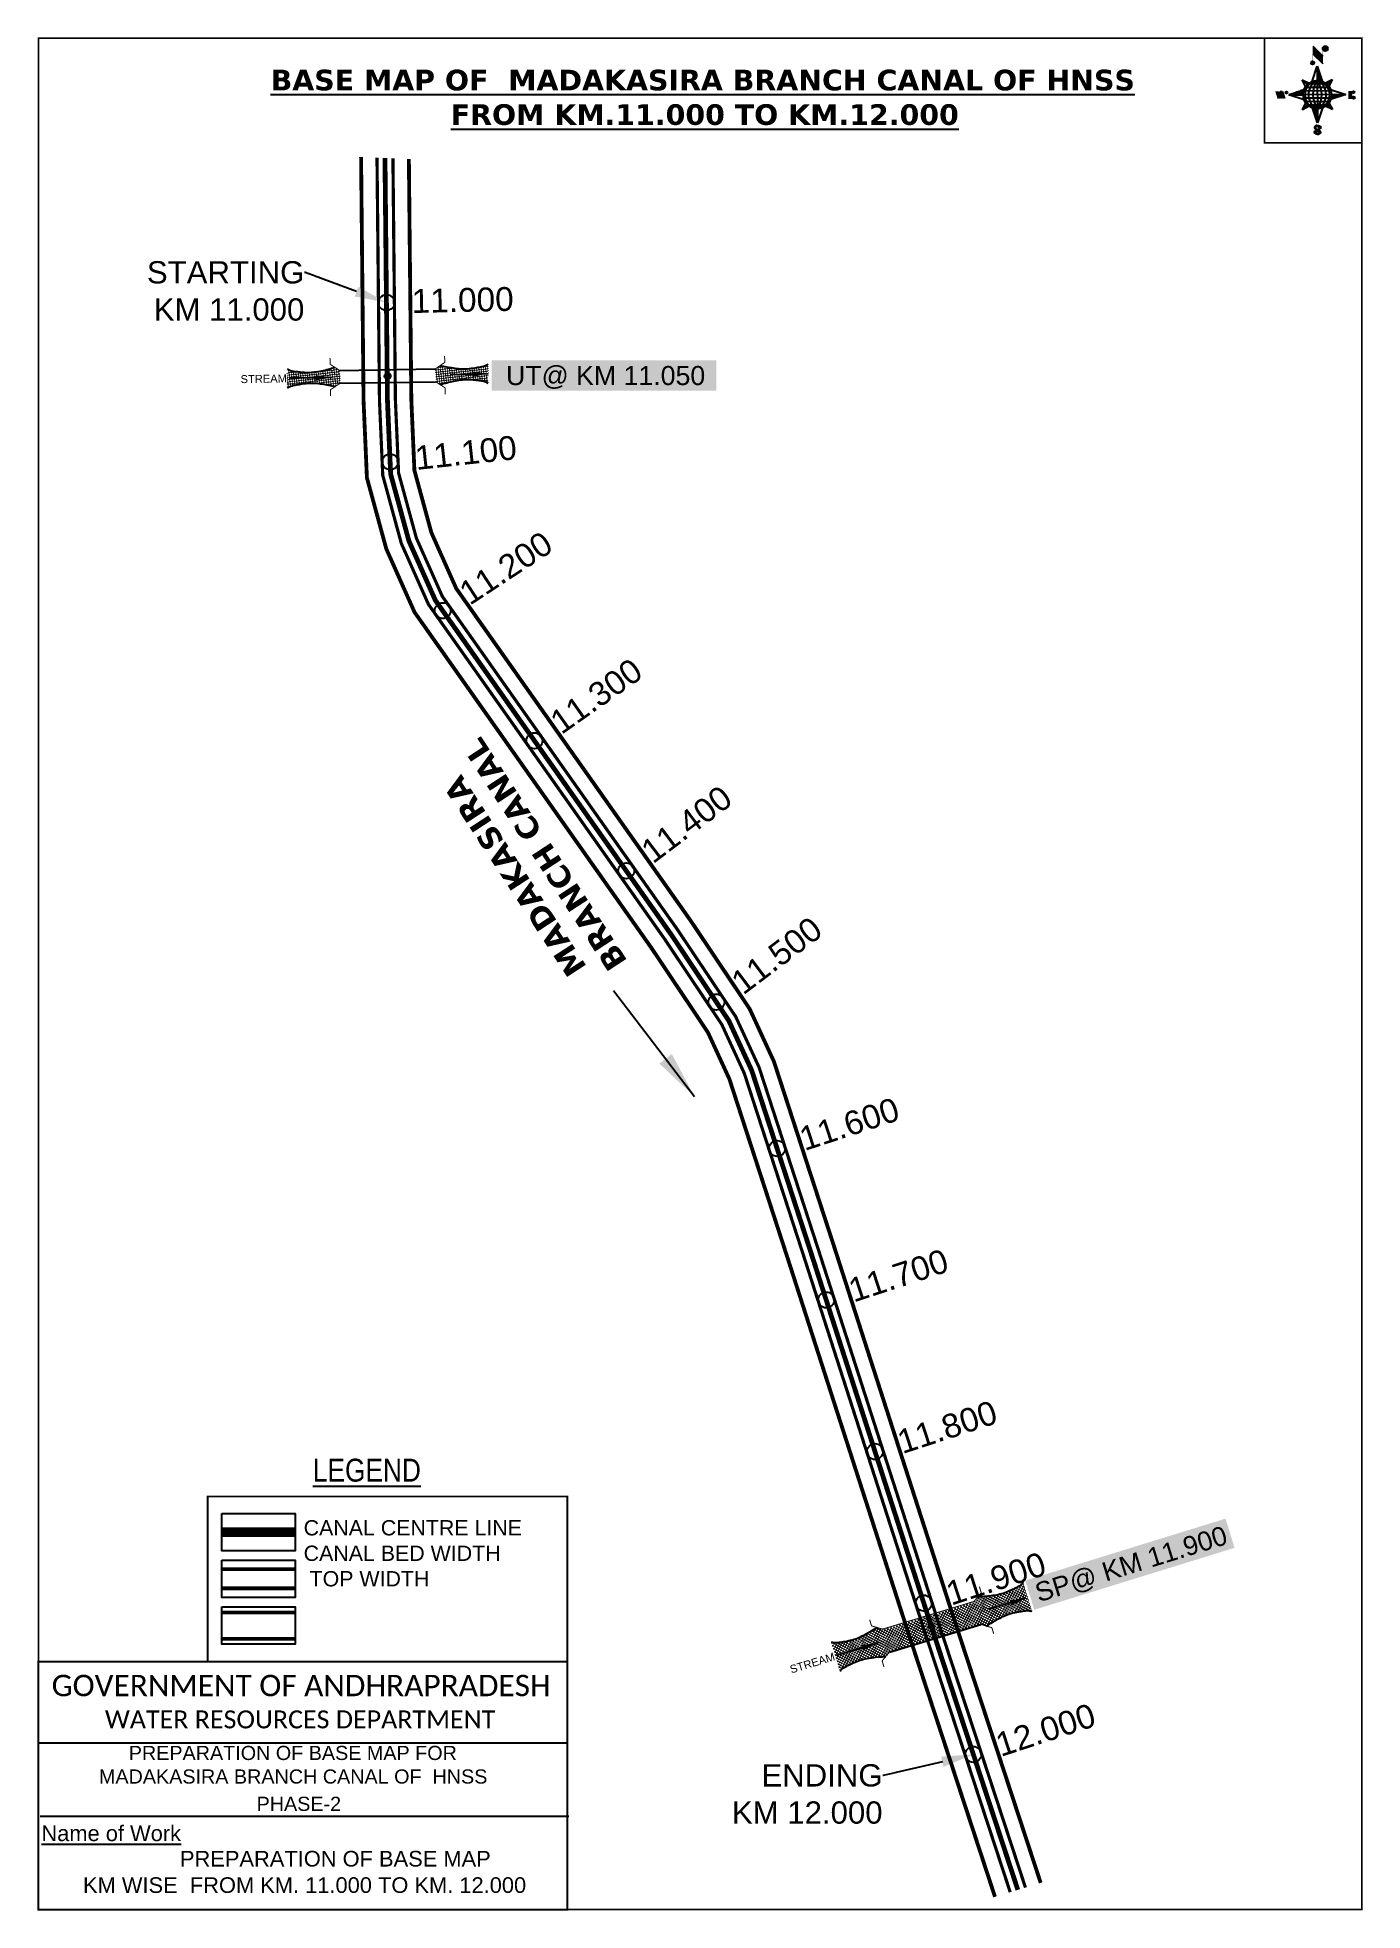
# Model space of a CAD drawing. Header units: inches. Extents: x 778014 to 778847, y 1568608 to 1569784.
import ezdxf
from ezdxf import colors
from ezdxf.entities.mleader import LeaderData, LeaderLine
from ezdxf.enums import TextEntityAlignment as Align
from ezdxf.math import Vec2, Vec3

# ---------------------------------------------------------------- set-up
doc = ezdxf.new("R2010")
doc.units = ezdxf.units.IN
doc.header["$MEASUREMENT"] = 0
doc.header["$PDMODE"] = 32
doc.header["$PDSIZE"] = 10
doc.linetypes.add('HIDDEN2', pattern=[0.1875, 0.125, -0.0625])
for name, color, linetype in [('AQUADUCT', 1, 'Continuous'), ('bord', 1, 'Continuous'), ('CANAL1', 242, 'Continuous'), ('CSMark', 72, 'Continuous'), ('DCBMS', 232, 'Continuous'), ('PAGE', 7, 'Continuous'), ('STRUCTURE', 5, 'Continuous'), ('TEXT', 6, 'Continuous')]:
    doc.layers.add(name, color=color, linetype=linetype)
doc.styles.add('ARIALN', font='ARIALN.TTF')
doc.styles.get("Standard").update_dxf_attribs({"font": 'arial.ttf'})
doc.dimstyles.get("Standard").update_dxf_attribs({"dimtxt": 0.18, "dimasz": 0.18, "dimexe": 0.18, "dimexo": 0.0625, "dimgap": 0.09, "dimtad": 0, "dimtih": 1, "dimtoh": 1, "dimdec": 4, "dimzin": 0, "dimdsep": 46, "dimtxsty": 'Standard', "dimcen": 0.09, "dimadec": 0, "dimazin": 0, "dimtfac": 1, "dimtdec": 4, "dimtofl": 0, "dimtmove": 0, "dimatfit": 3, "dimfxl": 0, "dimtolj": 1, "dimtzin": 0, "dimarcsym": 0})
pattern_1 = [(267.2971131487395, (-8720374.9383359, 50637915.13839893), (10.53672553373347, -0.4974314379093613), [])]
pattern_2 = [(357.2971131487395, (-8720374.9383359, 50637915.13839893), (0.4974314379093601, 10.53672553373348), [])]

# ---------------------------------------------------------------- blocks, each defined once
blk = doc.blocks.new('*X12')
at = {"color": 0, "linetype": 'Continuous'}
for p, q in [((6321.563175437702, 239.2074203663178), (6322.581924588794, 240.2261695174094)), ((6321.571094283617, 239.3921159075293), (6322.524536642279, 240.3455582661906)), ((6321.579013129532, 239.5768114487408), (6322.467148695763, 240.4649470149719)), ((6321.586931975447, 239.7615069899523), (6322.409760749248, 240.5843357637531)), ((6321.594850821361, 239.9462025311638), (6322.352372802732, 240.7037245125344)), ((6321.602769667276, 240.1308980723753), (6322.294984856217, 240.8231132613157)), ((6321.610688513191, 240.3155936135868), (6322.322610836808, 241.0275159372032)), ((6321.618607359106, 240.5002891547983), (6322.339575221931, 241.2212570176224)), ((6321.670405508729, 239.1378737420482), (6322.639312535309, 240.1067807686281)), ((6321.756101028845, 239.046792566867), (6322.694551492757, 239.9852430307802)), ((6321.767025283511, 240.8254837745006), (6322.356539607053, 241.4149980980416)), ((6321.841796548961, 238.9557113916858), (6322.784401525116, 239.8983163678416)), ((6321.927492069076, 238.8646302165046), (6322.874251557474, 239.8113897049031)), ((6322.013187589191, 238.7735490413234), (6322.964101589832, 239.7244630419646)), ((6322.075863133939, 241.3110983202248), (6322.373503992176, 241.6087391784607)), ((6322.098883109306, 238.6824678661422), (6323.053951622191, 239.637536379026)), ((6322.184578629423, 238.591386690961), (6323.143801654548, 239.5506097160875)), ((6322.270274149538, 238.5003055157798), (6323.233651686906, 239.463683053149)), ((6322.405772691616, 238.4590273625623), (6323.316199320379, 239.3694539913255)), ((6322.536564177177, 238.4130421528257), (6323.436926723143, 239.3134046987925)), ((6322.667355662737, 238.3670569430892), (6323.557654125907, 239.2573554062594)), ((6322.798147148297, 238.3210717333527), (6323.67838152867, 239.2013061137264)), ((6322.928938633857, 238.2750865236161), (6323.799108931434, 239.1452568211934)), ((6323.059730119417, 238.2291013138795), (6323.919836334197, 239.0892075286604)), ((6323.190521604977, 238.183116104143), (6324.040563736961, 239.0331582361274)), ((6323.334898284248, 238.1507160881169), (6324.161291139725, 238.9771089435944)), ((6323.500484499982, 238.1395256085544), (6324.282018542488, 238.9210596510615)), ((6323.666070715716, 238.1283351289918), (6324.389078986148, 238.8513433994243)), ((6323.83165693145, 238.1171446494292), (6324.558435473549, 238.8439231915289)), ((6324.097210919775, 238.2059219424567), (6324.727791960951, 238.8365029836336)), ((6324.341779298861, 238.2737136262468), (6324.897148448353, 238.8290827757383)), ((6324.586347677948, 238.341505310037), (6325.066504935754, 238.821662567843)), ((6324.830916057034, 238.4092969938271), (6325.235861423155, 238.8142423599477)), ((6325.075484436121, 238.4770886776172), (6325.405217910557, 238.8068221520524)), ((6325.401209342145, 238.6260368883443), (6325.574574397958, 238.7994019441571))]:
    blk.add_line(p, q, dxfattribs=at)
blk = doc.blocks.new('*X11')
at = {"color": 0, "linetype": 'Continuous'}
for p, q in [((6324.425409812192, 240.3018877878409), (6324.530098087213, 240.4065760628617)), ((6324.560821561592, 240.2605228419445), (6324.762767368324, 240.4624686486762)), ((6324.696233310992, 240.2191578960481), (6324.995436649435, 240.5183612344908)), ((6324.831645060392, 240.1777929501517), (6325.228105930546, 240.5742538203053)), ((6324.967056809793, 240.1364280042552), (6325.451206401633, 240.6205775960956)), ((6325.102468559193, 240.0950630583588), (6325.626700194168, 240.619294693334)), ((6325.231508829004, 240.0473266328736), (6325.802193986703, 240.6180117905725)), ((6325.335045025791, 239.9740861343645), (6325.976788801136, 240.6158299097086)), ((6325.438581222579, 239.9008456358553), (6326.100204563527, 240.5624689768027)), ((6325.542117419366, 239.8276051373462), (6326.223620325917, 240.5091080438968)), ((6325.645653616154, 239.754364638837), (6326.347036088308, 240.455747110991)), ((6325.749189812941, 239.6811241403279), (6326.470451850699, 240.4023861780851)), ((6325.852726009729, 239.6078836418188), (6326.593867613089, 240.3490252451792)), ((6325.951486090436, 239.5298670272285), (6326.71728337548, 240.2956643122733)), ((6326.036566250415, 239.4381704919113), (6326.840699137871, 240.2423033793674)), ((6326.121646410395, 239.346473956594), (6326.964114900262, 240.1889424464615)), ((6326.206726570374, 239.2547774212767), (6327.055858370612, 240.1039092215148)), ((6326.291806730354, 239.1630808859595), (6327.135785134496, 240.0070592901021)), ((6326.376886890333, 239.0713843506422), (6327.21571189838, 239.9102093586895)), ((6326.461967050313, 238.9796878153249), (6327.295638662264, 239.8133594272769)), ((6326.547047210292, 238.8879912800077), (6327.375565426148, 239.7165094958642)), ((6326.632127370272, 238.7962947446904), (6327.455492190032, 239.6196595644516)), ((6326.717207530251, 238.7045982093731), (6327.535418953916, 239.5228096330389)), ((6326.788410008449, 236.4777036487165), (6327.354219516036, 237.0435131563033)), ((6326.792225928501, 238.6028399123283), (6327.6153457178, 239.4259597016263)), ((6326.838137672734, 238.4719749612643), (6327.695272481684, 239.3291097702136)), ((6326.884049416966, 238.3411100102004), (6327.775199245568, 239.2322598388009)), ((6326.916746160023, 236.7828164955863), (6327.582476853365, 237.4485471889285)), ((6326.9299611612, 238.2102450591364), (6327.853734496604, 239.1340183945408)), ((6326.975872905432, 238.0793801080725), (6327.849127438164, 238.952634640804)), ((6327.003134980726, 237.9298654880686), (6327.844520379724, 238.7712508870673)), ((6327.012515933215, 237.7624697452613), (6327.839913321284, 238.5898671333306)), ((6327.021896885704, 237.5950740024541), (6327.835306262844, 238.4084833795939)), ((6327.031277838193, 237.4276782596467), (6327.830699204404, 238.2270996258572)), ((6327.040658790683, 237.2602825168395), (6327.826092145964, 238.0457158721205)), ((6327.045082311595, 237.087929342456), (6327.810734190693, 237.8535812215537))]:
    blk.add_line(p, q, dxfattribs=at)
blk = doc.blocks.new('H')
at = {"layer": 'bord', "extrusion": (0.0004278845142637609, 0.00479197890903182, 0.9999884268595202)}
h = blk.add_hatch(dxfattribs=at)
h.set_pattern_fill('LINE', color=8, scale=84.38768555040302, angle=-2.702886851260515, style=0)
h.set_pattern_definition(pattern_2)
h.paths.add_polyline_path([(-492.4668010775931, 785.5898788240738, -0.090992046448718), (-447.9625593584497, 775.2324968557805), (-486.4976985411486, 912.0312741750386)])
h = blk.add_hatch(dxfattribs=at)
h.set_pattern_fill('LINE', color=8, scale=84.38768555040302, angle=-92.70288685126052, style=0)
h.set_pattern_definition(pattern_1)
h.paths.add_polyline_path([(-624.8772989658173, 665.1175860036165, -0.09099204644210665), (-614.5199170010164, 709.6218277204316), (-751.3186943142209, 671.0866885515861)])
h = blk.add_hatch(dxfattribs=at)
h.set_pattern_fill('LINE', color=8, scale=84.38768555040302, angle=-2.702886851260515, style=0)
h.set_pattern_definition(pattern_2)
h.paths.add_polyline_path([(-504.4050061509479, 532.7070881242398, -0.090992046448718), (-548.909247870557, 543.064470092766), (-510.3741086877417, 406.2656927765347)])
h = blk.add_hatch(dxfattribs=at)
h.set_pattern_fill('LINE', color=8, scale=84.38768555040302, angle=-92.70288685126052, style=0)
h.set_pattern_definition(pattern_1)
h.paths.add_polyline_path([(-245.5531129193259, 647.210278397426), (-371.9945082624909, 653.17938094493, -0.09099204644878103), (-382.3518902289215, 608.6751392250881)])
at = {"layer": 'bord', "extrusion": (0.0004278845142637604, 0.00479197890903182, 0.9999884268595203)}
for p, q in [((-519.3860571105615, 1020.408509141766, -1216.824464901347), (-434.678793075087, 927.3084467682056, -1216.414571548796)), ((-516.2384251924814, 1087.08582315594, -1217.145331720205), (-431.5311611755169, 993.9857607749291, -1216.735438367611)), ((-538.2690597721958, 773.6536562892143, -1215.633927328097), (-487.0181812191731, 906.212239655666, -1216.291082326422)), ((-487.0181812191731, 906.212239655666, -1216.291082326422), (-492.9870239489828, 779.7722960542887, -1215.682623766277)), ((-487.0181812191731, 906.212239655666, -1216.291082326422), (-448.4827650671941, 769.4150330077391, -1215.652034309381)), ((-864.6667208376457, 700.9117660832126, -1215.145683569252), (-846.8602190883248, 637.7003116968554, -1214.850391321915)), ((-846.885899517627, 700.0723706756253, -1215.149269383754), (-829.079397758178, 636.8609162860084, -1214.853977136408)), ((-829.1050781964441, 699.2329752675723, -1215.152855198257), (-811.2985764592304, 636.0215208844747, -1214.857562950931)), ((-829.1050781964441, 699.2329752675723, -1215.152855198257), (-811.3242568973801, 698.393579858588, -1215.156441012743)), ((-811.3242568973801, 698.393579858588, -1215.156441012743), (-793.5177551378147, 635.1821254740935, -1214.861148765422)), ((-751.8386587080895, 665.2704204607289, -1215.023166955395), (-615.0399729244527, 703.8051171880215, -1215.266361263119)), ((-626.736305744329, 793.7732813858893, -1215.692487060367), (-566.811349663476, 760.1895317081362, -1215.557193835181)), ((-626.736305744329, 793.7732813858893, -1215.692487060367), (-584.1428260545363, 746.9596384149045, -1215.486379775655)), ((-598.946746484784, 730.9517588270828, -1215.4033350249), (-626.736305744329, 793.7732813858893, -1215.692487060367)), ((-421.3357812265749, 753.3219341966324, -1215.586531535218), (-358.5136001041974, 781.1110481221694, -1215.746578873753)), ((-358.5136001041974, 781.1110481221694, -1215.746578873753), (-405.3276889660046, 738.5181495659053, -1215.522440984547)), ((-358.5136001041974, 781.1110481221694, -1215.746578873753), (-392.0976094479556, 721.1868434431963, -1215.445049781629)), ((-378.6332729603746, 692.6448510554619, -1215.314036820931), (-246.0730746499612, 641.3942844460253, -1215.12516345687)), ((-213.4791469212505, 669.2951450282708, -1215.272811938016), (-216.710715676134, 600.8397693103179, -1214.943388670676)), ((-751.8386587080895, 665.2704204607289, -1215.023166955395), (-625.3972626964678, 659.3013864478562, -1215.048666080719)), ((-619.2784603905748, 614.0198538512923, -1214.834293591338), (-751.8386587080895, 665.2704204607289, -1215.023166955395)), ((-639.398133254319, 525.5536567845847, -1214.401751538512), (-605.8141239105607, 585.4778614635579, -1214.703280630637)), ((-639.398133254319, 525.5536567845847, -1214.401751538512), (-592.5840443923953, 568.1465553403832, -1214.625889427719)), ((-576.5759521321743, 553.3427707091905, -1214.561798877043), (-639.398133254319, 525.5536567845847, -1214.401751538512)), ((-510.8935521394596, 400.4524652508553, -1213.857248085843), (-549.4289682914387, 537.2496718976181, -1214.496296102879)), ((-459.6426735860878, 533.0110486173071, -1214.514403084168), (-510.8935521394596, 400.4524652508553, -1213.857248085843)), ((-504.9247094094171, 526.8924088519998, -1214.465706645989), (-510.8935521394596, 400.4524652508553, -1213.857248085843)), ((-371.1754276144202, 512.8914235194679, -1214.455843351893), (-431.1003836950404, 546.475173198618, -1214.591136577086)), ((-371.1754276144202, 512.8914235194679, -1214.455843351893), (-413.7689073036308, 559.7050664918497, -1214.661950636613)), ((-398.9649868734996, 575.7129460782744, -1214.74499538736), (-371.1754276144202, 512.8914235194679, -1214.455843351893)), ((-246.0730746499612, 641.3942844460253, -1215.12516345687), (-382.8717604242847, 602.859587718267, -1214.881969149149)), ((-372.5144706616993, 647.363318458898, -1215.099664331546), (-246.0730746499612, 641.3942844460253, -1215.12516345687)), ((-197.1518122339039, 599.9164343632292, -1214.947333066632), (-193.9202434780891, 668.3718100786209, -1215.276756333961))]:
    blk.add_line(p, q, dxfattribs=at)
at = {"layer": 'bord', "color": 8, "linetype": 'ByBlock', "extrusion": (0.0004278845142637604, 0.00479197890903182, 0.9999884268595203)}
for p, q in [((-375.037429585529, 679.1629559395369, -1215.250969739694), (-619.8901498829364, 690.7217333998997, -1215.201589898729)), ((-386.4701403837535, 711.3830894059502, -1215.400477790083), (-605.4730712235323, 721.7215742594562, -1215.35631111762)), ((-410.8462962137419, 744.2142448802479, -1215.547375515144), (-578.1125475389999, 752.110393114388, -1215.51364266185)), ((-492.9872379411827, 779.772306161467, -1215.682623723144), (-504.9247094094171, 526.8924088519998, -1214.465706645989)), ((-372.5145726100891, 647.3634304928128, -1215.099664824794), (-625.3973747401615, 659.3012845208868, -1215.048665544341)), ((-378.0217974673142, 615.9429816137999, -1214.946740470406), (-622.87451776542, 627.5017590741627, -1214.897360629442)), ((-392.4388761268347, 584.9431407540105, -1214.792019251512), (-611.441806967312, 595.2816256079823, -1214.747852579053)), ((-419.7993998112506, 554.5543218990788, -1214.634687707282), (-587.06565113744, 562.4504701336846, -1214.600954853988))]:
    blk.add_line(p, q, dxfattribs=at)
at = {"layer": 'bord', "extrusion": (0.0004278845142637604, 0.00479197890903182, 0.9999884268595203)}
for points, const_width, elevation in [([(-522.0131121619479, 959.550775259228), (-515.7175743466119, 1092.906934415961)], 1.60540055982536, -1212.142843617219), ([(-434.158262363472, 933.1277235058805), (-427.8627245295095, 1066.483882669366)], 1.60540055982536, -1212.142843617219), ([(-870.0736340994383, 707.00824508073), (-846.3658724653925, 705.889038352192)], 0.6421602239301444, -1212.142843617219), ([(-828.5594987093612, 642.676858191162), (-820.953748198869, 677.9586989512691)], 0.6421602239301444, -1212.142843617223), ([(-792.9978562549747, 640.9980480956772), (-781.589230506466, 693.9208092413096)], 0.6421602239301444, -1212.142843617218), ([(-222.7385766651839, 675.5731321041832), (-173.8413183107752, 673.2647682324088)], 0.7063762463231584, -1212.142843617221), ([(-828.5594987093612, 642.6768581911618), (-855.2307305332708, 643.935965762368)], 0.6421602239301444, -1212.142843617219), ([(-810.7786774830411, 641.8374531447001), (-784.1074456587239, 640.5783455765209)], 0.6421602239301444, -1212.142843617222), ([(-177.0730277270245, 604.8086065300355), (-225.9702860934822, 607.1169704015771)], 0.7063762463231584, -1212.142843617222), ([(-194.785239975681, 644.8497587676384), (-185.0057882997701, 644.3880859934699)], 0.7063762463231584, -1212.14284361722)]:
    blk.add_lwpolyline(points, dxfattribs=dict(at, const_width=const_width, elevation=elevation))
for points, const_width, elevation in [([(-413.6616245851993, 1073.140134249887, 1), (-397.6117714248124, 1057.729118476532, 1)], 22.25077962579039, -1212.14284361722), ([(-530.3419430367337, 949.5474510251247, 1), (-519.6420409089901, 939.2734405104861, 1)], 14.83385308386026, -1212.142843617223), ([(-775.9087905502321, 696.5833098740303, 1), (-769.4888492682775, 690.418903565154, 1)], 8.900311850316152, -1212.142843617216), ([(-180.1423226412179, 617.9784816729323, 1), (-173.0803872516442, 611.1976347345654, 1)], 9.790343035347762, -1212.142843617219), ([(-177.8339587833615, 666.8757400336997, 1), (-170.7720233739972, 660.0948930920731, 1)], 9.790343035347762, -1212.142843617223), ([(-489.8397168474219, 361.7280028313068, 1), (-498.0671858660056, 369.1142257457323, 1)], 11.05656073458609, -1212.142843617215), ([(-525.1949096693778, 321.5505605205689, 1), (-533.4223786795214, 328.9367834347616, 1)], 11.05656073458609, -1212.142843617218)]:
    blk.add_lwpolyline(points, format="xyb", close=True, dxfattribs=dict(at, const_width=const_width, elevation=elevation))
for points, elevation in [([(-537.0436544864716, 317.3909783906986), (-530.686771839954, 310.4778530870033), (-519.7848077441001, 306.8033377354246), (-504.8555995545785, 306.8996049665207), (-493.8614930827366, 309.9751672386152), (-486.3299612487816, 317.6739007300386), (-486.5193926708707, 325.7780890813514), (-490.6180678635317, 333.2605072774198), (-493.5031616341619, 336.2254691210802), (-502.816804350885, 340.8534958871466), (-522.4580017436219, 347.2728260433129), (-530.4257294404489, 351.5824209563287), (-533.6858260648524, 354.5525017987891), (-537.4013079778782, 362.629807892173), (-536.9549017110166, 373.3508360361672), (-530.0284934418471, 380.6827556172281), (-520.0052991440441, 384.0716307398478), (-503.5000552259427, 384.2213990291513), (-492.5323047870551, 379.8708521119993), (-487.1463343054379, 373.2710396641844)], -1212.142843617219), ([(-522.4539065143929, 347.5728294925347), (-526.1949835211592, 353.7751140225195), (-527.7518298353394, 360.6227161141025), (-527.9156661629893, 370.6019260344024), (-525.8991041315983, 375.4503632916039), (-521.3202371541029, 381.1640017041664), (-514.5251386848048, 384.3718976443916)], -1212.142843617221), ([(-504.8555995545785, 306.8996049665207), (-499.0047943263154, 312.3708361831504), (-496.9585419834797, 319.3942984564654), (-497.4612851235933, 326.5275708001649), (-501.2415295758961, 335.3559093211365), (-509.2361390522836, 343.1915685721062)], -1212.142843617219)]:
    blk.add_lwpolyline(points, dxfattribs=dict(at, elevation=elevation))
for centre, radius in [((-405.6366979898718, 1065.434626361347, -1212.142843617228), 22.25077962579068), ((-524.9919919744626, 944.4104457636145, -1212.142843617225), 14.83385308386045), ((-772.6988199003781, 693.5011067149355, -1212.142843617225), 8.900311850316273), ((-498.4359036135794, 659.1484834742021, -1212.142843617229), 126.5822129822759), ((-176.6113549475952, 614.5880582008385, -1212.142843617227), 9.7903430353479), ((-174.3029910778062, 663.4853165630027, -1212.142843617225), 9.7903430353479), ((-493.9534513636986, 365.4211142832808, -1212.142843617226), 11.05656073458623), ((-529.3086441806488, 325.2436719765011, -1212.142843617227), 11.05656073458623)]:
    blk.add_circle(centre, radius, dxfattribs=at)
at = {"layer": 'bord', "color": 8, "linetype": 'ByBlock', "extrusion": (0.0004278845142637604, 0.00479197890903182, 0.9999884268595203)}
for centre, radius, start, end in [((-481.5018944916621, 658.3490694805806, -1212.142843617225), 127.7124113124745, 94.925359787212, 259.6690604518324), ((-436.7958279077627, 656.2386032006533, -1212.142843617224), 140.8227119427793, 113.2864437035868, 241.3079765329169), ((-315.8862391595549, 650.5307512261786, -1212.142843617227), 222.3100112361417, 142.5891607921548, 212.0052594442485), ((-560.0761933124097, 662.0583738566748, -1212.142843617224), 140.8227119427793, 293.2864437035868, 61.30797653291689), ((-680.9857820597445, 667.7662258302183, -1212.142843617228), 222.3100112361417, 322.5891607921548, 32.00525944424854), ((-515.3701267285685, 659.9479075753505, -1212.142843617227), 127.7124113124745, 274.925359787212, 79.66906045183244)]:
    blk.add_arc(centre, radius, start, end, dxfattribs=at)
at = {"layer": 'bord', "extrusion": (0.0004278845142637604, 0.00479197890903182, 0.9999884268595203)}
for points in [[(-515.7175743148887, 1092.906934417125, -1212.142843617227), (-431.0104934413977, 999.8058030862261, -1212.142843617227), (-518.8653432401063, 1026.22885483189, -1212.142843617227), (-434.1582623484545, 933.1277235084416, -1212.142843617227)], [(-864.1466936911305, 706.7284433981881, -1212.142843617225), (-846.3658724649268, 705.889038353589, -1212.142843617225), (-846.34031992468, 643.5162632348297, -1212.142843617225), (-828.5594986876497, 642.6768581867381, -1212.142843617225)], [(-828.5850512369768, 705.049633307593, -1212.142843617229), (-810.804230031204, 704.2102282608984, -1212.142843617229), (-810.778677482168, 641.8374531481927, -1212.142843617229), (-792.9978562541016, 640.9980480994025, -1212.142843617229)], [(-193.4002216503151, 674.1881137788835, -1212.142843617225), (-196.6319310673212, 605.7319520774413, -1212.142843617225), (-212.9591249906118, 675.1114593302475, -1212.142843617225), (-216.1908344065701, 606.6552976257785, -1212.142843617225)]]:
    blk.add_solid(points, dxfattribs=at)
at = {"layer": 'bord', "extrusion": (0.0004278845142637604, 0.00479197890903182, 0.9999884268595203), "xscale": 7.977342409717546, "yscale": 7.977342408231451, "zscale": 7.977342408476333, "rotation": 138.0840426661453}
for name, p in [('*X11', (38300.50170925955, -31929.38484708802, -1212.14284361722)), ('*X12', (38314.39702652739, -31950.87734303279, -1212.142843617221))]:
    blk.add_blockref(name, p, dxfattribs=at)
blk = doc.blocks.new('UT')
at = {"layer": 'STRUCTURE'}
h = blk.add_hatch(dxfattribs=at)
h.set_pattern_fill('DASH', color=150, scale=7.999999999999998, angle=-39.62775206685995, style=0)
h.set_pattern_definition([(320.37224793314, (-4370.464045089087, -6260.881149863359), (1.408001531132492, 0.1324072820072919), [0.9999999999999998, -0.9999999999999998])])
h.paths.add_polyline_path([(765162.9675066409, 1700681.885966053), (765165.5706946704, 1700680.616418319), (765167.2115574566, 1700680.268093512), (765169.1204505624, 1700680.006090325), (765172.4158343371, 1700679.627599867), (765176.4119631688, 1700679.345266073), (765179.5041916154, 1700679.470832215), (765183.0623928958, 1700679.941976878), (765187.653863331, 1700680.880728189), (765188.8854408305, 1700681.172290679), (765193.0594222734, 1700682.222896261), (765196.0594222734, 1700680.222896261), (765196.0594222732, 1700672.222896261), (765193.059422273, 1700670.222896261), (765190.5057321201, 1700670.796857346), (765188.1290725247, 1700671.306258218), (765185.4941448105, 1700671.815650651), (765183.6163483107, 1700672.12764564), (765180.9986007552, 1700672.46166047), (765180.3290960666, 1700672.523134715), (765178.4873260654, 1700672.631123998), (765176.6762091704, 1700672.636509361), (765174.5831391418, 1700672.500406373), (765172.534028191, 1700672.254105192), (765170.4159507004, 1700671.954846333), (765168.4528082367, 1700671.66088667), (765166.101004961, 1700671.20675446), (765164.9649718658, 1700670.843101195), (765162.9701249787, 1700669.702226759)])
h.paths.add_polyline_path([(765259.0594222734, 1700682.22289626), (765256.0594222734, 1700680.22289626), (765256.0594222732, 1700672.22289626), (765259.0594222732, 1700670.22289626), (765261.9351070337, 1700670.954361328), (765264.4002490969, 1700671.550062475), (765266.3788792096, 1700671.989210923), (765269.093032495, 1700672.510050664), (765272.6518334274, 1700672.97822495), (765276.0687944656, 1700673.093904169), (765278.5781092133, 1700672.933545554), (765281.1683763347, 1700672.653460775), (765283.8680040132, 1700672.3279393), (765286.4420291914, 1700671.859000532), (765287.9990189318, 1700671.256817373), (765289.1513379057, 1700670.559826468), (765289.1487195679, 1700682.743565763), (765287.5893077053, 1700681.791647122), (765285.7373813264, 1700681.170064355), (765283.0007571635, 1700680.681356852), (765281.1888035367, 1700680.417637402), (765276.6898998322, 1700679.872435108), (765272.6690061819, 1700679.859315587), (765268.7030904231, 1700680.287947755), (765264.817948322, 1700680.971872088), (765261.162969874, 1700681.748857019)])
at = {"layer": 'STRUCTURE', "color": 150, "const_width": 0.6280741461245082}
for points in [[(765190.0594222734, 1700688.222896261), (765190.0594222734, 1700684.222896261), (765196.0594222734, 1700680.222896261), (765256.0594222734, 1700680.22289626), (765262.0594222734, 1700684.22289626), (765262.0594222734, 1700688.22289626)], [(765190.0594222732, 1700664.222896261), (765190.0594222732, 1700668.222896261), (765196.0594222732, 1700672.222896261), (765256.0594222732, 1700672.22289626), (765262.0594222732, 1700668.22289626), (765262.0594222732, 1700664.22289626)]]:
    blk.add_lwpolyline(points, dxfattribs=at)
at = {"layer": 'STRUCTURE', "color": 150}
for points in [[(765196.0594222734, 1700680.222896261), (765256.0594222734, 1700680.22289626)], [(765196.0594222732, 1700672.222896261), (765256.0594222732, 1700672.22289626)], [(765196.0594222732, 1700672.222896261), (765256.0594222732, 1700672.22289626)]]:
    blk.add_lwpolyline(points, dxfattribs=at)
at = {"layer": 'STRUCTURE', "color": 0}
blk.add_circle((765226.0594222733, 1700676.222896261), 1.88981828804203, dxfattribs=at)
at = {"layer": 'STRUCTURE', "color": 150}
for points in [[(765162.9675066409, 1700681.885966053), (765164.358628801, 1700681.068441708), (765167.8770977717, 1700680.169164927), (765171.232134209, 1700679.760402754), (765176.060009073, 1700679.351640581), (765184.7336071001, 1700680.250917361), (765193.0594222735, 1700682.222896261)], [(765289.1487195679, 1700682.743565763), (765287.7814574724, 1700681.886733643), (765284.290041913, 1700680.887563977), (765280.948015412, 1700680.383366718), (765276.1337485436, 1700679.837201234), (765267.4380478043, 1700680.488960477), (765259.0594222734, 1700682.22289626)], [(765162.9701249787, 1700669.702226759), (765164.3373870743, 1700670.559058879), (765167.8288026336, 1700671.558228544), (765171.1708291346, 1700672.062425803), (765175.985096003, 1700672.608591288), (765184.6807967423, 1700671.956832044), (765193.0594222732, 1700670.222896261)], [(765289.1513379057, 1700670.559826468), (765287.7602157457, 1700671.377350814), (765284.2417467749, 1700672.276627594), (765280.8867103376, 1700672.685389768), (765276.0588354736, 1700673.09415194), (765267.3852374465, 1700672.19487516), (765259.0594222731, 1700670.22289626)]]:
    blk.add_spline(points, degree=3, dxfattribs=at)
at = {"layer": 'STRUCTURE', "color": 0}
blk.add_text('STREAM', height=5, dxfattribs=at).set_placement((765148.2464563532, 1700675.806984554), align=Align.MIDDLE_CENTER)
for points in [[(765190.8848369633, 1700675.966282922), (765164.2099887003, 1700675.833849112)], [(765289.2568244911, 1700676.692727373), (765265.4033313843, 1700676.382461722)]]:
    blk.add_leader(points, dimstyle='Standard', override={"dimasz": 10, "dimgap": 0.09, "dimtad": 0}, dxfattribs=at)
blk = doc.blocks.new('SP')
at = {"layer": 'STRUCTURE'}
h = blk.add_hatch(dxfattribs=at)
h.set_pattern_fill('DASH', color=256, scale=8, style=0)
h.set_pattern_definition([(0, (0, 0), (1, 1), [1, -1])])
edge = h.paths.add_edge_path()
edge.add_spline(control_points=[(769825.6998846318, 1706742.149716115), (769825.2538849328, 1706741.843835173), (769823.8040903579, 1706740.84951941), (769820.9116115965, 1706740.271124796), (769817.0237254978, 1706739.724816793), (769811.4058651323, 1706738.909695662), (769803.9999883493, 1706739.727929385), (769798.3893081942, 1706740.999362314), (769795.6105873373, 1706741.629046613)], knot_values=[0, 0, 0, 0, 1.613557225511201, 5.245130249365884, 8.62497580946186, 13.47012412667009, 22.1902159530602, 30.74637742218671, 30.74637742218671, 30.74637742218671, 30.74637742218671], degree=3, periodic=0)
edge.add_line((769795.6105873375, 1706741.629046612), (769792.6105873379, 1706739.629046612))
edge.add_line((769792.6105873379, 1706739.629046612), (769732.6105873376, 1706739.629046612))
edge.add_line((769732.6105873376, 1706739.629046612), (769729.6105873374, 1706741.629046612))
edge.add_spline(control_points=[(769729.6105873374, 1706741.629046612), (769726.8509375289, 1706740.920438928), (769721.2787648587, 1706739.489647107), (769713.899210699, 1706738.460716713), (769708.2604048095, 1706739.11542709), (769704.3585304887, 1706739.550728751), (769701.4507450095, 1706740.04646792), (769699.9732063155, 1706740.999068337), (769699.5186717048, 1706741.292116404)], knot_values=[0, 0, 0, 0, 8.556161469055684, 17.27625329548356, 22.12140161274031, 25.50124717275726, 29.13282019658805, 30.74637742212953, 30.74637742212953, 30.74637742212953, 30.74637742212953], degree=3, periodic=0)
edge.add_line((769699.5186717048, 1706741.292116404), (769699.5186717048, 1706722.106659352))
edge.add_spline(control_points=[(769699.5212900428, 1706722.10837711), (769699.9672897417, 1706722.414258052), (769701.4170843166, 1706723.408573815), (769704.3095630779, 1706723.986968429), (769708.1974491772, 1706724.533276432), (769713.8153095418, 1706725.348397563), (769721.2211863253, 1706724.530163841), (769726.8318664806, 1706723.258730911), (769729.6105873373, 1706722.629046612)], knot_values=[0, 0, 0, 0, 1.613557225511201, 5.245130249365884, 8.62497580946186, 13.47012412667009, 22.1902159530602, 30.74637742218671, 30.74637742218671, 30.74637742218671, 30.74637742218671], degree=3, periodic=0)
edge.add_line((769729.610587337, 1706722.629046612), (769732.6105873372, 1706724.629046612))
edge.add_line((769732.6105873372, 1706724.629046612), (769792.6105873372, 1706724.629046612))
edge.add_line((769792.6105873372, 1706724.629046612), (769795.6105873372, 1706722.629046612))
edge.add_spline(control_points=[(769795.6105873372, 1706722.629046612), (769798.3702371457, 1706723.337654297), (769803.9424098157, 1706724.768446117), (769811.3219639753, 1706725.797376512), (769816.9607698652, 1706725.142666135), (769820.8626441859, 1706724.707364474), (769823.7704296648, 1706724.211625304), (769825.247968359, 1706723.259024888), (769825.7025029698, 1706722.965976821)], knot_values=[0, 0, 0, 0, 8.556161469055684, 17.27625329548356, 22.12140161274031, 25.50124717275726, 29.13282019658805, 30.74637742212953, 30.74637742212953, 30.74637742212953, 30.74637742212953], degree=3, periodic=0)
edge.add_line((769825.7025029698, 1706722.965976821), (769825.6998846318, 1706742.149716115))
h.paths.add_polyline_path([(769764.1611842603, 1706732.129046612, -1), (769761.0599904143, 1706732.129046612, -1)], flags=0)
h.paths.add_polyline_path([(769761.0599904143, 1706732.129046612, 1), (769764.1611842603, 1706732.129046612, 1)], flags=16)
at = {"layer": 'STRUCTURE', "const_width": 0.6280741461245082}
for points in [[(769726.6105873373, 1706747.629046612), (769726.6105873373, 1706743.629046612), (769732.6105873373, 1706739.629046612), (769792.6105873373, 1706739.629046612), (769798.6105873373, 1706743.629046612), (769798.6105873373, 1706747.629046612)], [(769726.6105873373, 1706716.629046612), (769726.6105873373, 1706720.629046612), (769732.6105873373, 1706724.629046612), (769792.6105873373, 1706724.629046612), (769798.6105873373, 1706720.629046612), (769798.6105873373, 1706716.629046612)]]:
    blk.add_lwpolyline(points, dxfattribs=at)
at = {"layer": 'STRUCTURE', "color": 3}
blk.add_lwpolyline([(769732.6105873373, 1706724.629046612), (769792.6105873373, 1706724.629046612)], dxfattribs=at)
blk.add_lwpolyline([(769732.6105873373, 1706724.629046612), (769792.6105873373, 1706724.629046612)], dxfattribs=at)
at = {"layer": 'STRUCTURE', "color": 0}
blk.add_circle((769762.6105873373, 1706732.129046612), 1.550596922985278, dxfattribs=at)
at = {"layer": 'STRUCTURE'}
for points in [[(769699.5186717048, 1706741.292116404), (769700.9097938648, 1706740.474592058), (769704.4282628357, 1706739.575315278), (769707.783299273, 1706739.166553105), (769712.611174137, 1706738.757790932), (769721.284772164, 1706739.657067712), (769729.6105873374, 1706741.629046612)], [(769825.6998846318, 1706742.149716115), (769824.3326225362, 1706741.292883995), (769820.8412069769, 1706740.29371433), (769817.4991804758, 1706739.789517071), (769812.6849136075, 1706739.243351586), (769803.9892128682, 1706739.89511083), (769795.6105873373, 1706741.629046613)], [(769699.5212900428, 1706722.10837711), (769700.8885521383, 1706722.96520923), (769704.3799676977, 1706723.964378895), (769707.7219941987, 1706724.468576154), (769712.536261067, 1706725.014741639), (769721.2319618064, 1706724.362982395), (769729.6105873373, 1706722.629046612)], [(769825.7025029698, 1706722.965976821), (769824.3113808098, 1706723.783501166), (769820.7929118389, 1706724.682777947), (769817.4378754016, 1706725.09154012), (769812.6100005376, 1706725.500302293), (769803.9364025106, 1706724.601025512), (769795.6105873372, 1706722.629046612)]]:
    blk.add_spline(points, degree=3, dxfattribs=at)
at = {"layer": 'STRUCTURE', "color": 0}
blk.add_text('STREAM', height=5, dxfattribs=at).set_placement((769684.2926106098, 1706732.094091512), align=Align.MIDDLE_CENTER)
for points in [[(769727.4360020272, 1706732.129046612), (769700.7611537643, 1706732.129046612)], [(769824.3666876926, 1706732.129046612), (769800.5131945858, 1706732.129046612)]]:
    blk.add_leader(points, dimstyle='Standard', override={"dimasz": 10, "dimgap": 0.09, "dimtad": 0}, dxfattribs=at)

msp = doc.modelspace()

# ---------------------------------------------------------------- linework, layer by layer
at = {"layer": 'CANAL1', "color": 200, "const_width": 2.4}
for points in [[(778217.6665997051, 1569709.003573626), (778219.226858701, 1569555.913324818), (778221.3289061707, 1569507.621616528), (778233.503326846, 1569462.988375826), (778251.2164454694, 1569423.20681961), (778399.9384965562, 1569212.409063565), (778435.4517562272, 1569159.319824611), (778448.9464786621, 1569130.031193174), (778485.8944376056, 1569016.396343411), (778560.9069836244, 1568783.373609926), (778615.7531312787, 1568616.377156939)], [(778247.680810652, 1569707.762089467), (778249.2202083372, 1569556.718720842), (778251.1545968993, 1569512.278750052), (778261.8423649097, 1569473.095799594), (778277.4257561107, 1569438.09735769), (778424.6666085896, 1569229.399043795), (778461.7060481387, 1569174.028298469), (778476.9311574821, 1569140.984075566), (778514.4378168824, 1569025.630921348), (778589.4367386457, 1568792.650510933), (778644.4446057407, 1568625.161651933)]]:
    msp.add_lwpolyline(points, dxfattribs=at)
at = {"layer": 'CANAL1', "color": 5, "ltscale": 5, "const_width": 2}
for points in [[(778227.6713366874, 1569708.589745573), (778229.2246419131, 1569556.181790159), (778231.2708030802, 1569509.173994369), (778242.9496728673, 1569466.357517082), (778259.9528823498, 1569428.170332304), (778408.1812005674, 1569218.072390308), (778444.2031868644, 1569164.22264923), (778458.2747049354, 1569133.682153971), (778495.4088973646, 1569019.474536057), (778570.4169019649, 1568786.465910262), (778625.3169560994, 1568619.305321937)], [(778237.6760736697, 1569708.17591752), (778239.2224251251, 1569556.450255501), (778241.2126999898, 1569510.726372211), (778252.3960188886, 1569469.726658338), (778268.6893192303, 1569433.133844997), (778416.4239045784, 1569223.735717052), (778452.9546175016, 1569169.12547385), (778467.6029312088, 1569137.333114769), (778504.9233571234, 1569022.552728703), (778579.9268203052, 1568789.558210598), (778634.88078092, 1568622.233486935)]]:
    msp.add_lwpolyline(points, dxfattribs=at)
at = {"layer": 'CANAL1', "color": 1, "linetype": 'HIDDEN2', "ltscale": 100, "const_width": 3}
msp.add_lwpolyline([(778232.6737051785, 1569708.382831547), (778234.2235335191, 1569556.31602283), (778236.241751535, 1569509.95018329), (778247.6728458779, 1569468.04208771), (778264.32110079, 1569430.65208865), (778412.3025525729, 1569220.90405368), (778448.578902183, 1569166.67406154), (778462.9388180721, 1569135.50763437), (778500.166127244, 1569021.01363238), (778575.171861135, 1568788.01206043), (778630.0988685096, 1568620.769404436)], dxfattribs=at)
msp.add_lwpolyline([(778232.6737051785, 1569708.382831547), (778234.2235335191, 1569556.31602283), (778236.241751535, 1569509.95018329), (778247.6728458779, 1569468.04208771), (778264.32110079, 1569430.65208865), (778412.3025525729, 1569220.90405368), (778448.578902183, 1569166.67406154), (778462.9388180721, 1569135.50763437), (778500.166127244, 1569021.01363238), (778575.171861135, 1568788.01206043), (778630.0988685096, 1568620.769404436)], dxfattribs=at)
at = {"layer": 'CANAL1', "color": 1, "linetype": 'HIDDEN2', "ltscale": 100, "const_width": 6, "elevation": -0.3553708883178652}
msp.add_lwpolyline([(778176.1995044409, 1568845.39966791), (778130.1656675478, 1568845.39966791)], dxfattribs=at)
at = {"layer": 'CANAL1', "color": 5, "const_width": 2.4, "elevation": -0.3553708883178652}
for points in [[(778176.1995044409, 1568822.133189627), (778130.1656675478, 1568822.133189627)], [(778176.1995044409, 1568810.133189627), (778130.1656675478, 1568810.133189627)]]:
    msp.add_lwpolyline(points, dxfattribs=at)
at = {"layer": 'CANAL1', "color": 200, "const_width": 2.4, "elevation": -0.3553708883178652}
for points in [[(778176.1995044409, 1568794.916671444), (778130.1656675478, 1568794.916671444)], [(778176.1995044409, 1568778.429296841), (778130.1656675478, 1568778.429296841)]]:
    msp.add_lwpolyline(points, dxfattribs=at)
at = {"layer": 'CSMark', "color": 3}
for p in [(778233.5989235446, 1569617.601807216), (778235.9069581202, 1569517.64161089), (778268.8944971485, 1569424.169783687), (778326.5430583996, 1569342.459053757), (778384.1916196506, 1569260.748323827), (778440.7908016966, 1569178.316595386), (778478.9180425009, 1569086.36292329), (778509.7520618334, 1568991.235404609), (778540.3945858411, 1568896.045931859), (778571.0371098488, 1568800.856459109), (778602.1644350562, 1568705.824627135)]:
    msp.add_point(p, dxfattribs=at)
at = {"layer": 'PAGE', "const_width": 1}
msp.add_lwpolyline([(778846.0514178964, 1568608.382939699), (778846.0514178964, 1569783.654368271), (778015.0514178964, 1569783.654368271), (778015.0514178964, 1568608.382939699), (778846.0514178964, 1568608.382939699)], dxfattribs=at)
at = {"layer": 'PAGE'}
for points, const_width in [([(778846.0514178964, 1569783.654368271), (778784.95662488, 1569783.654368271), (778784.95662488, 1569717.905462032), (778846.0514178964, 1569717.905462032)], 1), ([(778121.3578466045, 1568867.827787176), (778347.196100898, 1568867.827787176), (778347.196100898, 1568764.024684966), (778121.3578466045, 1568764.024684966)], 1.2), ([(778015.0514178964, 1568764.024684966), (778347.196100898, 1568764.024684966), (778347.196100898, 1568608.382939699), (778015.0514178964, 1568608.382939699)], 1.2)]:
    msp.add_lwpolyline(points, close=True, dxfattribs=dict(at, const_width=const_width))
at = {"layer": 'PAGE', "elevation": -0.3553708883178652}
for points in [[(778130.1656675478, 1568857.15845331), (778176.1995044409, 1568857.15845331), (778176.1995044409, 1568833.64088251), (778130.1656675478, 1568833.64088251)], [(778130.1656675478, 1568827.891975027), (778176.1995044409, 1568827.891975027), (778176.1995044409, 1568804.374404227), (778130.1656675478, 1568804.374404227)], [(778130.1656675478, 1568798.625496744), (778176.1995044409, 1568798.625496744), (778176.1995044409, 1568775.107925944), (778130.1656675478, 1568775.107925944)]]:
    msp.add_lwpolyline(points, close=True, dxfattribs=at)
at = {"layer": 'PAGE'}
for points in [[(778015.0514178964, 1568713.037864132), (778347.196100898, 1568713.037864132)], [(778016.083246144, 1568667.055309077), (778348.2279291456, 1568667.055309077)]]:
    msp.add_lwpolyline(points, dxfattribs=at)

# ---------------------------------------------------------------- block references
at = {"layer": 'AQUADUCT', "color": 1, "xscale": 0.0703495379661093, "yscale": 0.07034953800030053, "zscale": 0.07034953795990817, "rotation": 3.078330607406165}
msp.add_blockref('H', (778855.6688794988, 1569704.245986192, 85.37877273951607), dxfattribs=at)
at = {"layer": 'STRUCTURE', "color": 0}
for name, p, rotation in [('UT', (40924.07658349467, -143392.075148792), 0.937077108740966), ('SP', (536641.5447497393, -287806.7815062124), 16.8516776490478)]:
    msp.add_blockref(name, p, dxfattribs=dict(at, rotation=rotation))

# ---------------------------------------------------------------- texts
at = {"layer": 'CANAL1', "insert": (778364.156309057, 1569167.940733843), "char_height": 14, "width": 205.1285829415715, "attachment_point": 1, "rotation": 123.1378954399675}
msp.add_mtext('\\pi29.504;{\\fVerdana|b1|i0|c0|p34;MADAKASIRA \\P\\pi18.635;BRANCH CANAL}', dxfattribs=at)
at = {"layer": 'CSMark', "color": 1}
for s, rotation, p in [('11.000', 1.287217250406798, (778249.4184622995, 1569618.567397373)), ('11.100', 6.197820781371326, (778251.5857750202, 1569519.957830091)), ('11.200', 33.34546936835416, (778281.7891798414, 1569433.38484359)), ('11.300', 35.25678215646834, (778339.1232217178, 1569352.099056955)), ('11.400', 37.07916299569062, (778396.4588565952, 1569270.783515331)), ('11.500', 37.07916299569062, (778453.0580386412, 1569188.35178689)), ('11.600', 18.0924578537632, (778493.78280631, 1569091.861010927)), ('11.700', 18.0924578537632, (778524.6168256425, 1568996.733492246)), ('11.800', 18.0924578537632, (778555.2593496502, 1568901.544019496)), ('11.900', 18.0924578537632, (778585.901873658, 1568806.354546746)), ('12.000', 18.0924578537632, (778617.0291988653, 1568711.322714773))]:
    msp.add_text(s, height=15, rotation=rotation, dxfattribs=at).set_placement(p, align=Align.MIDDLE_LEFT)
at = {"layer": 'PAGE', "extrusion": (0.000201441454039347, 0.004806825185374127, 0.9999884268595203), "style": 'ARIALN'}
msp.add_text('%%ULEGEND', height=14.4, rotation=359.9999445040718, dxfattribs=at).set_placement((778221.2954276165, 1568865.479865416, 7698.118879912457), align=Align.MIDDLE)
at = {"layer": 'PAGE', "extrusion": (0.000201441454039347, 0.004806825185374127, 0.9999884268595202)}
msp.add_text('PHASE-2', height=8.877830072559751, rotation=359.9999445040718, dxfattribs=at).set_placement((778178.580109444, 1568655.925014918, 7697.077398728262), align=Align.MIDDLE_CENTER)
at = {"layer": 'PAGE', "extrusion": (0.000201441454039347, 0.004806825185374127, 0.9999884268595203)}
msp.add_text('%%UName of Work', height=9.8219646373423, rotation=359.9999445040718, dxfattribs=at).set_placement((778016.9149990566, 1568632.505013634, 7695.818928923306))
for s, p in [('PREPARATION OF BASE MAP', (778201.4896939795, 1568621.466782724, 7695.929181435874)), ('KM WISE  FROM KM. 11.000 TO KM. 12.000', (778182.1774244393, 1568604.892373529, 7695.926960757293))]:
    msp.add_text(s, height=9.8219646373423, rotation=359.9999445040718, dxfattribs=at).set_placement(p, align=Align.MIDDLE_CENTER)
at = {"layer": 'PAGE', "extrusion": (0.000201441454039347, 0.004806825185374127, 0.9999884268595202), "attachment_point": 1, "text_direction": (0.9999999797106701, -9.685754780674108e-07, -0.00020143912546253)}
for s, insert, char_height, width in [('CANAL CENTRE LINE CANAL BED WIDTH {\\H2.3717x; }\\P TOP WIDTH{\\H1.9152x; }', (778181.6072409631, 1568852.971855352, -0.3553708883789833), 9.6, 168.9258567496319), ('\\pi151.83;PREPARATION OF BASE MAP FOR \\P\\pi133.1;MADAKASIRA BRANCH CANAL OF  HNSS ', (777919.9631849598, 1568711.20227364), 8.877830072559751, 508.59185927012)]:
    msp.add_mtext(s, dxfattribs=dict(at, insert=insert, char_height=char_height, width=width))
at = {"layer": 'PAGE', "extrusion": (0.000201441454039347, 0.004806825185374128, 0.9999884268595202), "insert": (778019.7430028501, 1568755.813963088, -1.317765563392366), "char_height": 10.05860156697303, "width": 321.2760849365663, "attachment_point": 1, "text_direction": (0.9999999797106702, -9.68575478067411e-07, -0.00020143912546253)}
msp.add_mtext('\\pi3.5885;{\\fCalibri|b0|i0|c0|p34;\\H1.3333x;GOVERNMENT OF ANDHRAPRADESH\\P\\pi37.073;\\H0.83998x;WATER RESOURCES DEPARTMENT}', dxfattribs=at)
at = {"layer": 'STRUCTURE', "color": 5, "insert": (778303.2712197715, 1569577.824064879), "char_height": 12, "width": 133.8225920873122, "attachment_point": 1, "bg_fill": 1, "box_fill_scale": 1.3, "bg_fill_color": 7, "bg_fill_true_color": 16777215, "bg_fill_transparency": 4390977}
msp.add_mtext('\\pi5.4215;UT@ KM 11.050', dxfattribs=at)
at = {"layer": 'STRUCTURE', "color": 5, "insert": (778639.2528665282, 1568812.641309488), "char_height": 12, "width": 124.4337789904502, "attachment_point": 1, "rotation": 17.18747552358884, "bg_fill": 1, "box_fill_scale": 1.3, "bg_fill_color": 7, "bg_fill_true_color": 16777215, "bg_fill_transparency": 4390977}
msp.add_mtext('\\pi0.43653;SP@ KM 11.900', dxfattribs=at)
at = {"layer": 'TEXT', "color": 1, "insert": (778155.6602152807, 1569763.905584731), "char_height": 13, "width": 551.8608892747066, "attachment_point": 1}
msp.add_mtext('\\pi5.2048;{\\fVerdana|b1|i0|c0|p34;\\LBASE MAP OF  MADAKASIRA BRANCH CANAL OF HNSS\\P\\pi118.29;FROM KM.11.000 TO KM.12.000}', dxfattribs=at)

# ---------------------------------------------------------------- leaders
at = {"layer": 'CANAL1'}
msp.add_leader([(778427.1155636963, 1569118.871797191), (778376.2714162874, 1569185.45183513)], dimstyle='Standard', override={"dimasz": 30, "dimgap": 0.09, "dimtad": 0}, dxfattribs=at)

# ---------------------------------------------------------------- next in the draw order: leaders
at = {"layer": 'DCBMS', "color": 5}
ml = msp.add_multileader_mtext('Standard', dxfattribs=at)
ml.set_content('STARTING \\PKM 11.000', color=5)
ml.set_leader_properties()
ml.build(insert=Vec2(0, 0))
ml.multileader.update_dxf_attribs({"dogleg_length": 0.36, "arrow_head_size": 20})
ctx = ml.context
ctx.base_point, ctx.char_height, ctx.arrow_head_size, ctx.landing_gap_size, ctx.plane_origin = Vec3(778085.168533625, 1569636.529725271), 14, 20, 0.09, Vec3(778228.8544218264, 1569848.862288648)
ctx.text_align_type = 2
notes = []
notes.append((ctx, [(0, (1, 1, 0), (778182.4861598187, 1569636.529725271), (-1, 0), 0.36, [(0, [(778233.5989235446, 1569617.601807216)], 0, [])])]))
ctx.mtext.insert, ctx.mtext.width, ctx.mtext.alignment, ctx.mtext.flow_direction = Vec3(778182.0361598186, 1569643.649097713), 109.0491573130537, 3, 5
ctx.mtext.has_bg_fill, ctx.mtext.bg_color, ctx.mtext.bg_scale_factor, ctx.mtext.bg_transparency, ctx.mtext.use_window_bg_color = 1, -1027028792, 1.5, 0, 1
ml = msp.add_multileader_mtext('Standard', dxfattribs=at)
ml.set_content('ENDING \\PKM 12.000', color=5)
ml.set_leader_properties()
ml.build(insert=Vec2(0, 0))
ml.multileader.update_dxf_attribs({"dogleg_length": 0.36, "arrow_head_size": 20})
ctx = ml.context
ctx.base_point, ctx.char_height, ctx.arrow_head_size, ctx.landing_gap_size, ctx.plane_origin = Vec3(778452.8248720762, 1568692.554510179), 14, 20, 0.09, Vec3(778585.6335433607, 1568904.887073556)
ctx.text_align_type = 2
notes.append((ctx, [(0, (1, 1, 0), (778545.5872458824, 1568692.554510179), (-1, 0), 0.36, [(0, [(778602.1644350562, 1568705.824627135)], 0, [])])]))
ctx.mtext.insert, ctx.mtext.width, ctx.mtext.alignment, ctx.mtext.flow_direction = Vec3(778545.1372458824, 1568699.673882621), 109.0491573130537, 3, 5
ctx.mtext.has_bg_fill, ctx.mtext.bg_color, ctx.mtext.bg_scale_factor, ctx.mtext.bg_transparency, ctx.mtext.use_window_bg_color = 1, -1027028792, 1.5, 0, 1
for ctx, leaders in notes:
    for number, flags, end, landing, length, lines in leaders:
        leader = LeaderData()
        leader.index, (leader.has_last_leader_line, leader.has_dogleg_vector, leader.attachment_direction) = number, flags
        leader.last_leader_point, leader.dogleg_vector, leader.dogleg_length = Vec3(end), Vec3(landing), length
        for number, points, colour, breaks in lines:
            line = LeaderLine()
            line.index, line.vertices, line.color, line.breaks = number, Vec3.list(points), colors.encode_raw_color(colour), breaks
            leader.lines.append(line)
        ctx.leaders.append(leader)

doc.saveas('drawing.dxf')
